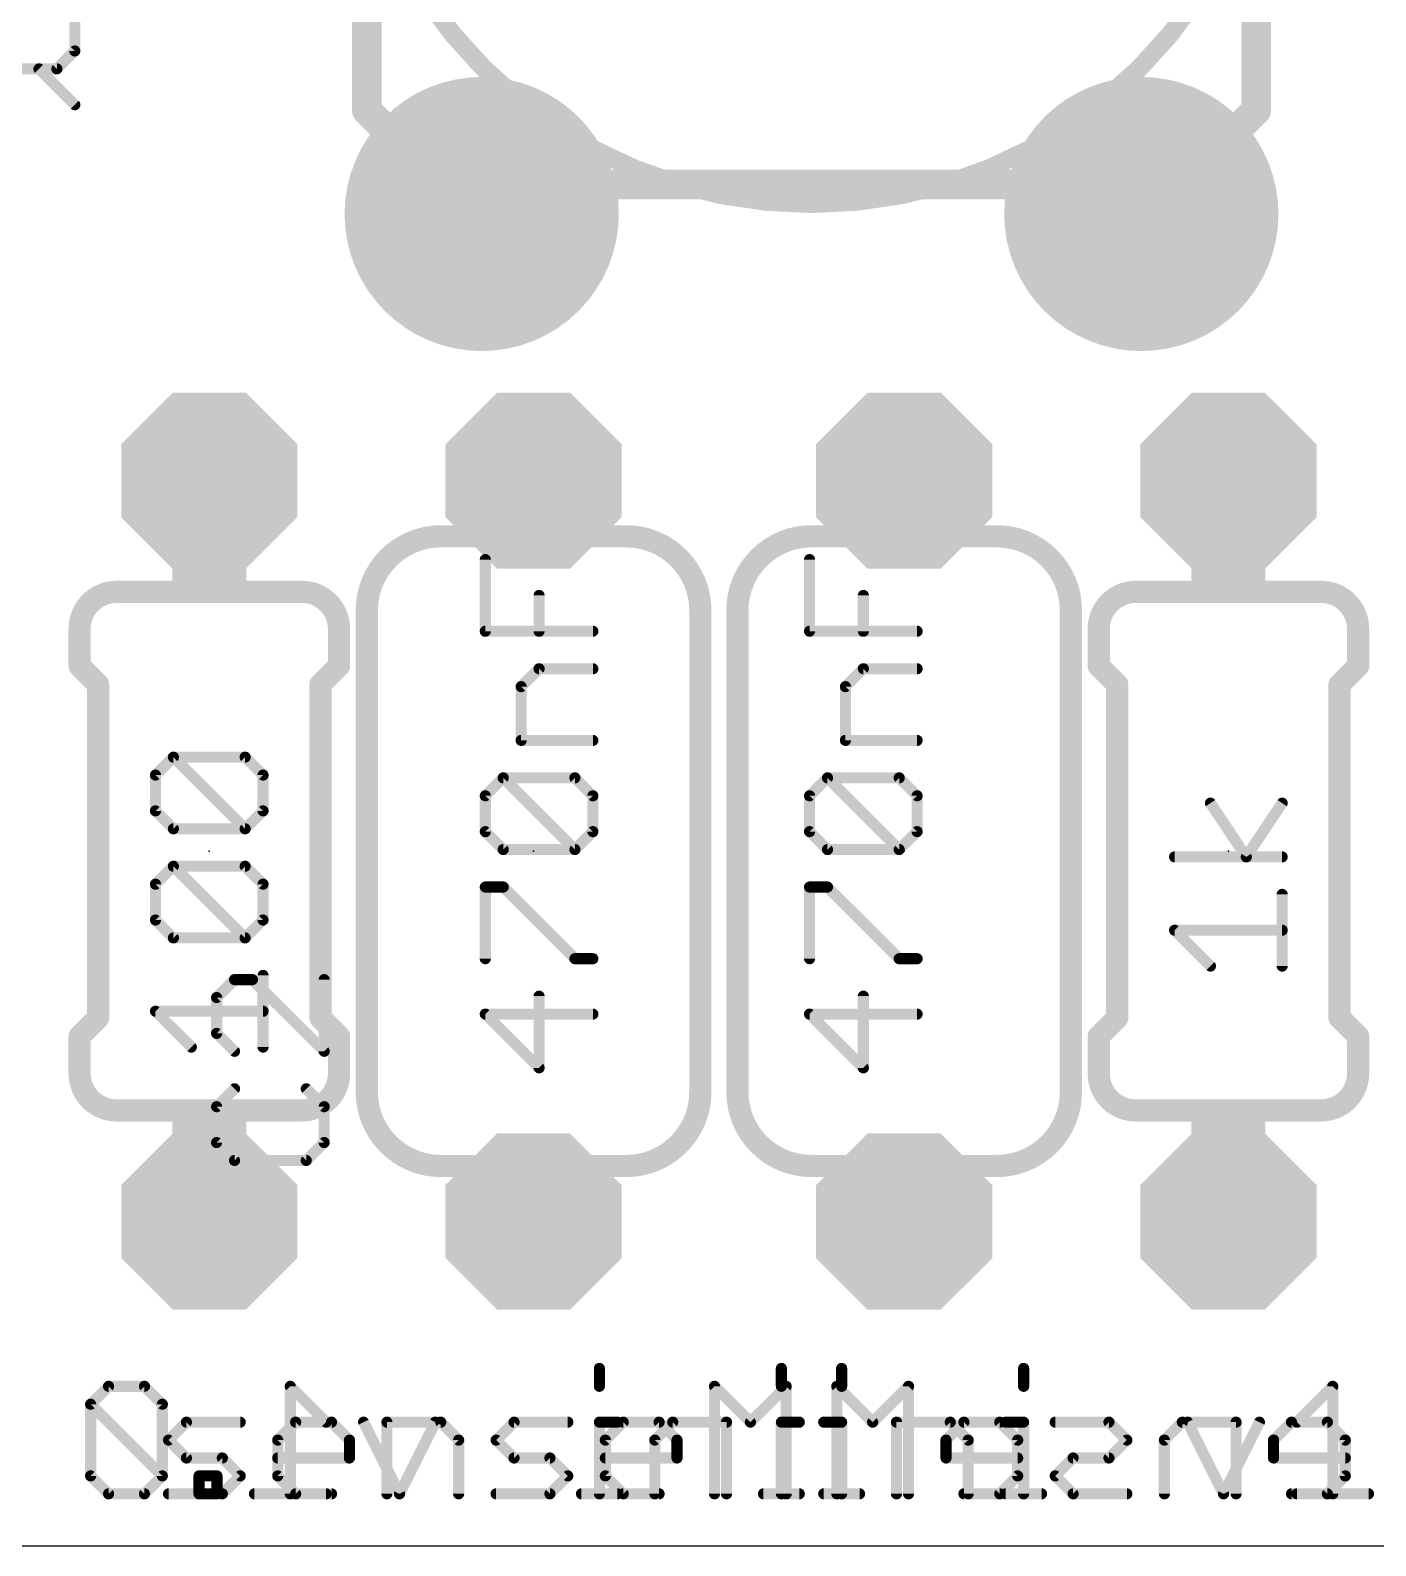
# Model space of a CAD drawing. Extents: x -2.2 to 51.7, y -0.4 to 51.
# Drawn here: x 10.84 to 20.06, y 0 to 10.39 of the extents above; entities that cross this region are included whole.
import ezdxf

# ---------------------------------------------------------------- set-up
doc = ezdxf.new("R2010")
doc.units = 0
for name, color, linetype in [('17', 94, 'CONTINUOUS'), ('20', 178, 'CONTINUOUS'), ('21', 250, 'CONTINUOUS'), ('22', 250, 'CONTINUOUS'), ('23', 178, 'CONTINUOUS'), ('25', 250, 'CONTINUOUS'), ('253', 6, 'CONTINUOUS'), ('27', 250, 'CONTINUOUS'), ('51', 250, 'CONTINUOUS')]:
    doc.layers.add(name, color=color, linetype=linetype)

# ---------------------------------------------------------------- blocks, each defined once
blk = doc.blocks.new('RECT')
blk.add_solid([(-0.5, -0.5), (0.5, -0.5), (-0.5, 0.5), (0.5, 0.5)])
blk = doc.blocks.new('OCTAGONP')
at = {"const_width": 0.5}
blk.add_lwpolyline([(-0.25, -0.1036), (-0.25, 0.1036), (-0.1036, 0.25), (0.1036, 0.25), (0.25, 0.1036), (0.25, -0.1036), (0.1036, -0.25), (-0.1036, -0.25), (-0.25, -0.1036), (-0.25, 0.1036)], dxfattribs=at)
blk = doc.blocks.new('ROUNDP')
at = {"const_width": 0.5}
blk.add_lwpolyline([(0, -0.25, 1), (0, 0.25, 1), (0, -0.25)], format="xyb", dxfattribs=at)

msp = doc.modelspace()

# ---------------------------------------------------------------- linework, layer by layer
at = {"layer": '20'}
msp.add_line((0, 0), (49.53, 0), dxfattribs=at)
at = {"layer": '21'}
for points, const_width in [([(13.1445, 14.5415), (13.1445, 10.2235)], 0.2032), ([(19.2405, 10.2235), (19.2405, 14.5415)], 0.2032), ([(11.1432, 10.495), (11.1432, 10.2492)], 0.0762), ([(11.1432, 10.2492), (11.0204, 10.1263)], 0.0762), ([(11.0204, 10.1263), (10.6518, 10.1263)], 0.0762), ([(10.8975, 10.1263), (11.1432, 9.8806)], 0.0762), ([(17.1905, 9.3345), (15.1765, 9.3345)], 0.2032), ([(13.1445, 6.4135), (13.1445, 3.1115)], 0.1524), ([(15.4305, 6.4135), (15.4305, 3.1115)], 0.1524), ([(15.6845, 6.4135), (15.6845, 3.1115)], 0.1524), ([(17.9705, 6.4135), (17.9705, 3.1115)], 0.1524), ([(11.176, 6.2865), (11.176, 6.0325)], 0.1524), ([(12.954, 6.2865), (12.954, 6.0325)], 0.1524), ([(18.161, 6.2865), (18.161, 6.0325)], 0.1524), ([(19.939, 6.2865), (19.939, 6.0325)], 0.1524), ([(11.303, 5.9055), (11.176, 6.0325)], 0.1524), ([(12.827, 5.9055), (12.954, 6.0325)], 0.1524), ([(18.288, 5.9055), (18.161, 6.0325)], 0.1524), ([(19.812, 5.9055), (19.939, 6.0325)], 0.1524), ([(11.303, 3.6195), (11.303, 5.9055)], 0.1524), ([(12.827, 3.6195), (12.827, 5.9055)], 0.1524), ([(18.288, 3.6195), (18.288, 5.9055)], 0.1524), ([(19.812, 3.6195), (19.812, 5.9055)], 0.1524), ([(11.303, 3.6195), (11.176, 3.4925)], 0.1524), ([(12.827, 3.6195), (12.954, 3.4925)], 0.1524), ([(18.288, 3.6195), (18.161, 3.4925)], 0.1524), ([(19.812, 3.6195), (19.939, 3.4925)], 0.1524), ([(11.176, 3.2385), (11.176, 3.4925)], 0.1524), ([(12.954, 3.2385), (12.954, 3.4925)], 0.1524), ([(18.161, 3.2385), (18.161, 3.4925)], 0.1524), ([(19.939, 3.2385), (19.939, 3.4925)], 0.1524), ([(16.399, 1.2157), (16.399, 1.0928)], 0.0762), ([(17.6463, 1.2157), (17.6463, 1.0928)], 0.0762), ([(15.5277, 0.3556), (15.5277, 1.0928)], 0.0762), ([(15.5277, 1.0928), (15.7734, 0.8471)], 0.0762), ([(15.7734, 0.8471), (16.0192, 1.0928)], 0.0762), ([(16.0192, 1.0928), (16.0192, 0.3556)], 0.0762), ([(19.5192, 0.8471), (19.765, 1.0928)], 0.0762), ([(19.765, 1.0928), (19.765, 0.3556)], 0.0762), ([(11.7856, 0.7242), (11.9085, 0.8471)], 0.0762), ([(11.9085, 0.8471), (12.2771, 0.8471)], 0.0762), ([(12.534, 0.7242), (12.6569, 0.8471)], 0.0762), ([(12.6569, 0.8471), (12.9026, 0.8471)], 0.0762), ([(12.9026, 0.8471), (13.0255, 0.7242)], 0.0762), ([(13.2824, 0.3556), (13.2824, 0.8471)], 0.0762), ([(13.2824, 0.8471), (13.651, 0.8471)], 0.0762), ([(13.651, 0.8471), (13.7739, 0.7242)], 0.0762), ([(14.0308, 0.7242), (14.1537, 0.8471)], 0.0762), ([(14.1537, 0.8471), (14.5223, 0.8471)], 0.0762), ([(14.7793, 0.7242), (14.9021, 0.8471)], 0.0762), ([(14.9021, 0.8471), (15.1479, 0.8471)], 0.0762), ([(15.1479, 0.8471), (15.2707, 0.7242)], 0.0762), ([(16.2761, 0.8471), (16.399, 0.8471)], 0.0762), ([(16.399, 0.8471), (16.399, 0.3556)], 0.0762), ([(16.775, 0.3556), (16.775, 0.8471)], 0.0762), ([(16.775, 0.8471), (17.1437, 0.8471)], 0.0762), ([(17.1437, 0.8471), (17.2665, 0.7242)], 0.0762), ([(17.5235, 0.8471), (17.6463, 0.8471)], 0.0762), ([(17.6463, 0.8471), (17.6463, 0.3556)], 0.0762), ([(18.7708, 0.8471), (19.0166, 0.3556)], 0.0762), ([(19.0166, 0.3556), (19.2623, 0.8471)], 0.0762), ([(11.9085, 0.6013), (11.7856, 0.7242)], 0.0762), ([(12.534, 0.4785), (12.534, 0.7242)], 0.0762), ([(13.0255, 0.7242), (13.0255, 0.6013)], 0.0762), ([(13.7739, 0.7242), (13.7739, 0.3556)], 0.0762), ([(14.1537, 0.6013), (14.0308, 0.7242)], 0.0762), ([(14.7793, 0.4785), (14.7793, 0.7242)], 0.0762), ([(15.2707, 0.7242), (15.2707, 0.6013)], 0.0762), ([(17.2665, 0.7242), (17.2665, 0.3556)], 0.0762), ([(12.1542, 0.6013), (11.9085, 0.6013)], 0.0762), ([(12.2771, 0.4785), (12.1542, 0.6013)], 0.0762), ([(13.0255, 0.6013), (12.534, 0.6013)], 0.0762), ([(14.3995, 0.6013), (14.1537, 0.6013)], 0.0762), ([(14.5223, 0.4785), (14.3995, 0.6013)], 0.0762), ([(15.2707, 0.6013), (14.7793, 0.6013)], 0.0762), ([(12.1542, 0.3556), (12.2771, 0.4785)], 0.0762), ([(12.6569, 0.3556), (12.534, 0.4785)], 0.0762), ([(14.3995, 0.3556), (14.5223, 0.4785)], 0.0762), ([(14.9021, 0.3556), (14.7793, 0.4785)], 0.0762), ([(11.7856, 0.3556), (12.1542, 0.3556)], 0.0762), ([(12.9026, 0.3556), (12.6569, 0.3556)], 0.0762), ([(14.0308, 0.3556), (14.3995, 0.3556)], 0.0762), ([(15.1479, 0.3556), (14.9021, 0.3556)], 0.0762), ([(16.2761, 0.3556), (16.5218, 0.3556)], 0.0762), ([(17.5235, 0.3556), (17.7692, 0.3556)], 0.0762), ([(19.5192, 0.3556), (20.0107, 0.3556)], 0.0762)]:
    msp.add_lwpolyline(points, dxfattribs=dict(at, const_width=const_width))
for points, const_width in [([(11.1567, 10.2357, 1), (11.1298, 10.2627)], 0.0381), ([(11.1242, 10.2492, 1), (11.1623, 10.2492)], 0.0381), ([(13.0937, 10.2235, 1), (13.1953, 10.2235)], 0.1016), ([(19.1897, 10.2235, 1), (19.2913, 10.2235)], 0.1016), ([(10.911, 10.1398, 1), (10.884, 10.1129)], 0.0381), ([(11.0069, 10.1398, 1), (11.0338, 10.1129)], 0.0381), ([(11.0204, 10.1073, 1), (11.0204, 10.1454)], 0.0381), ([(11.1298, 9.8671, 1), (11.1567, 9.8941)], 0.0381), ([(15.1765, 9.3853, 1), (15.1765, 9.2837)], 0.1016), ([(17.1905, 9.2837, 1), (17.1905, 9.3853)], 0.1016), ([(13.6525, 6.9215, 0.4142), (13.1445, 6.4135)], 0.1524), ([(13.6525, 6.8834, 1), (13.6525, 6.9596)], 0.0762), ([(15.4305, 6.4135, 0.4142), (14.9225, 6.9215)], 0.1524), ([(14.9225, 6.9596, 1), (14.9225, 6.8834)], 0.0762), ([(16.1925, 6.9215, 0.4142), (15.6845, 6.4135)], 0.1524), ([(16.1925, 6.8834, 1), (16.1925, 6.9596)], 0.0762), ([(17.9705, 6.4135, 0.4142), (17.4625, 6.9215)], 0.1524), ([(17.4625, 6.9596, 1), (17.4625, 6.8834)], 0.0762), ([(11.43, 6.5405, 0.4142), (11.176, 6.2865)], 0.1524), ([(11.43, 6.5024, 1), (11.43, 6.5786)], 0.0762), ([(12.954, 6.2865, 0.4142), (12.7, 6.5405)], 0.1524), ([(12.7, 6.5786, 1), (12.7, 6.5024)], 0.0762), ([(18.415, 6.5405, 0.4142), (18.161, 6.2865)], 0.1524), ([(18.415, 6.5024, 1), (18.415, 6.5786)], 0.0762), ([(19.939, 6.2865, 0.4142), (19.685, 6.5405)], 0.1524), ([(19.685, 6.5786, 1), (19.685, 6.5024)], 0.0762), ([(13.1826, 6.4135, 1), (13.1064, 6.4135)], 0.0762), ([(13.1064, 6.4135, 1), (13.1826, 6.4135)], 0.0762), ([(15.4686, 6.4135, 1), (15.3924, 6.4135)], 0.0762), ([(15.3924, 6.4135, 1), (15.4686, 6.4135)], 0.0762), ([(15.7226, 6.4135, 1), (15.6464, 6.4135)], 0.0762), ([(15.6464, 6.4135, 1), (15.7226, 6.4135)], 0.0762), ([(18.0086, 6.4135, 1), (17.9324, 6.4135)], 0.0762), ([(17.9324, 6.4135, 1), (18.0086, 6.4135)], 0.0762), ([(11.2141, 6.2865, 1), (11.1379, 6.2865)], 0.0762), ([(12.9921, 6.2865, 1), (12.9159, 6.2865)], 0.0762), ([(18.1991, 6.2865, 1), (18.1229, 6.2865)], 0.0762), ([(19.9771, 6.2865, 1), (19.9009, 6.2865)], 0.0762), ([(11.1379, 6.2865, 1), (11.2141, 6.2865)], 0.0762), ([(12.9159, 6.2865, 1), (12.9921, 6.2865)], 0.0762), ([(18.1229, 6.2865, 1), (18.1991, 6.2865)], 0.0762), ([(19.9009, 6.2865, 1), (19.9771, 6.2865)], 0.0762), ([(11.1379, 6.0325, 1), (11.2141, 6.0325)], 0.0762), ([(11.2029, 6.0594, 1), (11.1491, 6.0056)], 0.0762), ([(12.9159, 6.0325, 1), (12.9921, 6.0325)], 0.0762), ([(12.9809, 6.0056, 1), (12.9271, 6.0594)], 0.0762), ([(18.1229, 6.0325, 1), (18.1991, 6.0325)], 0.0762), ([(18.1879, 6.0594, 1), (18.1341, 6.0056)], 0.0762), ([(19.9009, 6.0325, 1), (19.9771, 6.0325)], 0.0762), ([(19.9659, 6.0056, 1), (19.9121, 6.0594)], 0.0762), ([(11.3411, 5.9055, 1), (11.2649, 5.9055)], 0.0762), ([(11.2761, 5.8786, 1), (11.3299, 5.9324)], 0.0762), ([(12.8651, 5.9055, 1), (12.7889, 5.9055)], 0.0762), ([(12.8001, 5.9324, 1), (12.8539, 5.8786)], 0.0762), ([(18.3261, 5.9055, 1), (18.2499, 5.9055)], 0.0762), ([(18.2611, 5.8786, 1), (18.3149, 5.9324)], 0.0762), ([(19.8501, 5.9055, 1), (19.7739, 5.9055)], 0.0762), ([(19.7851, 5.9324, 1), (19.8389, 5.8786)], 0.0762), ([(11.2649, 3.6195, 1), (11.3411, 3.6195)], 0.0762), ([(11.3299, 3.5926, 1), (11.2761, 3.6464)], 0.0762), ([(12.7889, 3.6195, 1), (12.8651, 3.6195)], 0.0762), ([(12.8539, 3.6464, 1), (12.8001, 3.5926)], 0.0762), ([(18.2499, 3.6195, 1), (18.3261, 3.6195)], 0.0762), ([(18.3149, 3.5926, 1), (18.2611, 3.6464)], 0.0762), ([(19.7739, 3.6195, 1), (19.8501, 3.6195)], 0.0762), ([(19.8389, 3.6464, 1), (19.7851, 3.5926)], 0.0762), ([(11.2141, 3.4925, 1), (11.1379, 3.4925)], 0.0762), ([(11.1491, 3.5194, 1), (11.2029, 3.4656)], 0.0762), ([(12.9921, 3.4925, 1), (12.9159, 3.4925)], 0.0762), ([(12.9271, 3.4656, 1), (12.9809, 3.5194)], 0.0762), ([(18.1991, 3.4925, 1), (18.1229, 3.4925)], 0.0762), ([(18.1341, 3.5194, 1), (18.1879, 3.4656)], 0.0762), ([(19.9771, 3.4925, 1), (19.9009, 3.4925)], 0.0762), ([(19.9121, 3.4656, 1), (19.9659, 3.5194)], 0.0762), ([(11.176, 3.2385, 0.4142), (11.43, 2.9845)], 0.1524), ([(11.2141, 3.2385, 1), (11.1379, 3.2385)], 0.0762), ([(11.1379, 3.2385, 1), (11.2141, 3.2385)], 0.0762), ([(12.7, 2.9845, 0.4142), (12.954, 3.2385)], 0.1524), ([(12.9921, 3.2385, 1), (12.9159, 3.2385)], 0.0762), ([(12.9159, 3.2385, 1), (12.9921, 3.2385)], 0.0762), ([(18.161, 3.2385, 0.4142), (18.415, 2.9845)], 0.1524), ([(18.1991, 3.2385, 1), (18.1229, 3.2385)], 0.0762), ([(18.1229, 3.2385, 1), (18.1991, 3.2385)], 0.0762), ([(19.685, 2.9845, 0.4142), (19.939, 3.2385)], 0.1524), ([(19.9771, 3.2385, 1), (19.9009, 3.2385)], 0.0762), ([(19.9009, 3.2385, 1), (19.9771, 3.2385)], 0.0762), ([(13.1445, 3.1115, 0.4142), (13.6525, 2.6035)], 0.1524), ([(13.1826, 3.1115, 1), (13.1064, 3.1115)], 0.0762), ([(13.1064, 3.1115, 1), (13.1826, 3.1115)], 0.0762), ([(14.9225, 2.6035, 0.4142), (15.4305, 3.1115)], 0.1524), ([(15.4686, 3.1115, 1), (15.3924, 3.1115)], 0.0762), ([(15.3924, 3.1115, 1), (15.4686, 3.1115)], 0.0762), ([(15.6845, 3.1115, 0.4142), (16.1925, 2.6035)], 0.1524), ([(15.7226, 3.1115, 1), (15.6464, 3.1115)], 0.0762), ([(15.6464, 3.1115, 1), (15.7226, 3.1115)], 0.0762), ([(17.4625, 2.6035, 0.4142), (17.9705, 3.1115)], 0.1524), ([(18.0086, 3.1115, 1), (17.9324, 3.1115)], 0.0762), ([(17.9324, 3.1115, 1), (18.0086, 3.1115)], 0.0762), ([(11.43, 2.9464, 1), (11.43, 3.0226)], 0.0762), ([(12.7, 3.0226, 1), (12.7, 2.9464)], 0.0762), ([(18.415, 2.9464, 1), (18.415, 3.0226)], 0.0762), ([(19.685, 3.0226, 1), (19.685, 2.9464)], 0.0762), ([(13.6525, 2.5654, 1), (13.6525, 2.6416)], 0.0762), ([(14.9225, 2.6416, 1), (14.9225, 2.5654)], 0.0762), ([(16.1925, 2.5654, 1), (16.1925, 2.6416)], 0.0762), ([(17.4625, 2.6416, 1), (17.4625, 2.5654)], 0.0762), ([(16.418, 1.2157, 1), (16.3799, 1.2157)], 0.0381), ([(17.6654, 1.2157, 1), (17.6273, 1.2157)], 0.0381), ([(15.5467, 1.0928, 1), (15.5086, 1.0928)], 0.0381), ([(15.5411, 1.1063, 1), (15.5142, 1.0794)], 0.0381), ([(16.0382, 1.0928, 1), (16.0001, 1.0928)], 0.0381), ([(16.0326, 1.0794, 1), (16.0057, 1.1063)], 0.0381), ([(16.3799, 1.0928, 1), (16.418, 1.0928)], 0.0381), ([(17.6273, 1.0928, 1), (17.6654, 1.0928)], 0.0381), ([(19.784, 1.0928, 1), (19.7459, 1.0928)], 0.0381), ([(19.7784, 1.0794, 1), (19.7515, 1.1063)], 0.0381), ([(11.9085, 0.8661, 1), (11.9085, 0.828)], 0.0381), ([(11.9219, 0.8336, 1), (11.895, 0.8606)], 0.0381), ([(12.2771, 0.828, 1), (12.2771, 0.8661)], 0.0381), ([(12.6569, 0.8661, 1), (12.6569, 0.828)], 0.0381), ([(12.6704, 0.8336, 1), (12.6434, 0.8606)], 0.0381), ([(12.9161, 0.8606, 1), (12.8892, 0.8336)], 0.0381), ([(12.9026, 0.828, 1), (12.9026, 0.8661)], 0.0381), ([(13.2824, 0.8661, 1), (13.2824, 0.828)], 0.0381), ([(13.3015, 0.8471, 1), (13.2634, 0.8471)], 0.0381), ([(13.6645, 0.8606, 1), (13.6376, 0.8336)], 0.0381), ([(13.651, 0.828, 1), (13.651, 0.8661)], 0.0381), ([(14.1537, 0.8661, 1), (14.1537, 0.828)], 0.0381), ([(14.1672, 0.8336, 1), (14.1402, 0.8606)], 0.0381), ([(14.5223, 0.828, 1), (14.5223, 0.8661)], 0.0381), ([(14.9021, 0.8661, 1), (14.9021, 0.828)], 0.0381), ([(14.9156, 0.8336, 1), (14.8887, 0.8606)], 0.0381), ([(15.1613, 0.8606, 1), (15.1344, 0.8336)], 0.0381), ([(15.1479, 0.828, 1), (15.1479, 0.8661)], 0.0381), ([(15.7599, 0.8606, 1), (15.7869, 0.8336)], 0.0381), ([(15.7599, 0.8336, 1), (15.7869, 0.8606)], 0.0381), ([(16.2761, 0.8661, 1), (16.2761, 0.828)], 0.0381), ([(16.418, 0.8471, 1), (16.3799, 0.8471)], 0.0381), ([(16.399, 0.828, 1), (16.399, 0.8661)], 0.0381), ([(16.775, 0.8661, 1), (16.775, 0.828)], 0.0381), ([(16.7941, 0.8471, 1), (16.756, 0.8471)], 0.0381), ([(17.1571, 0.8606, 1), (17.1302, 0.8336)], 0.0381), ([(17.1437, 0.828, 1), (17.1437, 0.8661)], 0.0381), ([(17.5235, 0.8661, 1), (17.5235, 0.828)], 0.0381), ([(17.6654, 0.8471, 1), (17.6273, 0.8471)], 0.0381), ([(17.6463, 0.828, 1), (17.6463, 0.8661)], 0.0381), ([(18.7879, 0.8556, 1), (18.7538, 0.8386)], 0.0381), ([(19.2793, 0.8386, 1), (19.2453, 0.8556)], 0.0381), ([(19.5058, 0.8606, 1), (19.5327, 0.8336)], 0.0381), ([(11.7991, 0.7377, 1), (11.7721, 0.7107)], 0.0381), ([(11.7721, 0.7377, 1), (11.7991, 0.7107)], 0.0381), ([(12.5205, 0.7377, 1), (12.5475, 0.7107)], 0.0381), ([(12.5531, 0.7242, 1), (12.515, 0.7242)], 0.0381), ([(13.0446, 0.7242, 1), (13.0065, 0.7242)], 0.0381), ([(13.012, 0.7107, 1), (13.039, 0.7377)], 0.0381), ([(13.793, 0.7242, 1), (13.7549, 0.7242)], 0.0381), ([(13.7604, 0.7107, 1), (13.7874, 0.7377)], 0.0381), ([(14.0443, 0.7377, 1), (14.0174, 0.7107)], 0.0381), ([(14.0174, 0.7377, 1), (14.0443, 0.7107)], 0.0381), ([(14.7983, 0.7242, 1), (14.7602, 0.7242)], 0.0381), ([(14.7658, 0.7377, 1), (14.7927, 0.7107)], 0.0381), ([(15.2898, 0.7242, 1), (15.2517, 0.7242)], 0.0381), ([(15.2573, 0.7107, 1), (15.2842, 0.7377)], 0.0381), ([(17.2856, 0.7242, 1), (17.2475, 0.7242)], 0.0381), ([(17.2531, 0.7107, 1), (17.28, 0.7377)], 0.0381), ([(11.9085, 0.6204, 1), (11.9085, 0.5823)], 0.0381), ([(11.895, 0.5879, 1), (11.9219, 0.6148)], 0.0381), ([(12.1677, 0.6148, 1), (12.1407, 0.5879)], 0.0381), ([(12.1542, 0.5823, 1), (12.1542, 0.6204)], 0.0381), ([(12.534, 0.6204, 1), (12.534, 0.5823)], 0.0381), ([(13.0255, 0.5823, 1), (13.0255, 0.6204)], 0.0381), ([(14.1537, 0.6204, 1), (14.1537, 0.5823)], 0.0381), ([(14.1402, 0.5879, 1), (14.1672, 0.6148)], 0.0381), ([(14.4129, 0.6148, 1), (14.386, 0.5879)], 0.0381), ([(14.3995, 0.5823, 1), (14.3995, 0.6204)], 0.0381), ([(14.7793, 0.6204, 1), (14.7793, 0.5823)], 0.0381), ([(15.2707, 0.5823, 1), (15.2707, 0.6204)], 0.0381), ([(13.0065, 0.6013, 1), (13.0446, 0.6013)], 0.0381), ([(15.2517, 0.6013, 1), (15.2898, 0.6013)], 0.0381), ([(12.2906, 0.465, 1), (12.2636, 0.4919)], 0.0381), ([(12.2636, 0.465, 1), (12.2906, 0.4919)], 0.0381), ([(12.5475, 0.4919, 1), (12.5205, 0.465)], 0.0381), ([(12.515, 0.4785, 1), (12.5531, 0.4785)], 0.0381), ([(14.5358, 0.465, 1), (14.5089, 0.4919)], 0.0381), ([(14.5089, 0.465, 1), (14.5358, 0.4919)], 0.0381), ([(14.7602, 0.4785, 1), (14.7983, 0.4785)], 0.0381), ([(14.7927, 0.4919, 1), (14.7658, 0.465)], 0.0381), ([(11.7856, 0.3747, 1), (11.7856, 0.3366)], 0.0381), ([(12.1407, 0.3691, 1), (12.1677, 0.3421)], 0.0381), ([(12.1542, 0.3366, 1), (12.1542, 0.3747)], 0.0381), ([(12.6569, 0.3747, 1), (12.6569, 0.3366)], 0.0381), ([(12.6434, 0.3421, 1), (12.6704, 0.3691)], 0.0381), ([(12.9026, 0.3366, 1), (12.9026, 0.3747)], 0.0381), ([(13.2634, 0.3556, 1), (13.3015, 0.3556)], 0.0381), ([(13.7549, 0.3556, 1), (13.793, 0.3556)], 0.0381), ([(14.0308, 0.3747, 1), (14.0308, 0.3366)], 0.0381), ([(14.386, 0.3691, 1), (14.4129, 0.3421)], 0.0381), ([(14.3995, 0.3366, 1), (14.3995, 0.3747)], 0.0381), ([(14.9021, 0.3747, 1), (14.9021, 0.3366)], 0.0381), ([(14.8887, 0.3421, 1), (14.9156, 0.3691)], 0.0381), ([(15.1479, 0.3366, 1), (15.1479, 0.3747)], 0.0381), ([(15.5086, 0.3556, 1), (15.5467, 0.3556)], 0.0381), ([(16.0001, 0.3556, 1), (16.0382, 0.3556)], 0.0381), ([(16.2761, 0.3747, 1), (16.2761, 0.3366)], 0.0381), ([(16.3799, 0.3556, 1), (16.418, 0.3556)], 0.0381), ([(16.5218, 0.3366, 1), (16.5218, 0.3747)], 0.0381), ([(16.756, 0.3556, 1), (16.7941, 0.3556)], 0.0381), ([(17.2475, 0.3556, 1), (17.2856, 0.3556)], 0.0381), ([(17.5235, 0.3747, 1), (17.5235, 0.3366)], 0.0381), ([(17.6273, 0.3556, 1), (17.6654, 0.3556)], 0.0381), ([(17.7692, 0.3366, 1), (17.7692, 0.3747)], 0.0381), ([(18.9995, 0.3641, 1), (19.0336, 0.3471)], 0.0381), ([(18.9995, 0.3471, 1), (19.0336, 0.3641)], 0.0381), ([(19.5192, 0.3747, 1), (19.5192, 0.3366)], 0.0381), ([(19.7459, 0.3556, 1), (19.784, 0.3556)], 0.0381), ([(20.0107, 0.3366, 1), (20.0107, 0.3747)], 0.0381)]:
    msp.add_lwpolyline(points, format="xyb", dxfattribs=dict(at, const_width=const_width))
at = {"layer": '22', "const_width": 0.0381}
for points in [[(14.7577, 1.2157, 1), (14.7196, 1.2157)], [(16.0051, 1.2157, 1), (15.967, 1.2157)], [(11.3745, 1.1119, 1), (11.3745, 1.0738)], [(11.388, 1.0794, 1), (11.3611, 1.1063)], [(11.6338, 1.1063, 1), (11.6068, 1.0794)], [(11.6203, 1.0738, 1), (11.6203, 1.1119)], [(12.6391, 1.0928, 1), (12.601, 1.0928)], [(12.6335, 1.1063, 1), (12.6066, 1.0794)], [(14.7196, 1.0928, 1), (14.7577, 1.0928)], [(15.967, 1.0928, 1), (16.0051, 1.0928)], [(16.3793, 1.1063, 1), (16.3524, 1.0794)], [(16.3849, 1.0928, 1), (16.3468, 1.0928)], [(16.8764, 1.0928, 1), (16.8383, 1.0928)], [(16.8708, 1.0794, 1), (16.8439, 1.1063)], [(11.2707, 0.97, 1), (11.2326, 0.97)], [(11.2651, 0.9834, 1), (11.2382, 0.9565)], [(11.2382, 0.9834, 1), (11.2651, 0.9565)], [(11.7622, 0.97, 1), (11.7241, 0.97)], [(11.7297, 0.9565, 1), (11.7566, 0.9834)], [(12.8523, 0.8336, 1), (12.8792, 0.8606)], [(13.1397, 0.8556, 1), (13.1057, 0.8386)], [(13.6312, 0.8386, 1), (13.5971, 0.8556)], [(14.7577, 0.8471, 1), (14.7196, 0.8471)], [(14.7387, 0.8661, 1), (14.7387, 0.828)], [(14.8615, 0.828, 1), (14.8615, 0.8661)], [(15.2414, 0.8661, 1), (15.2414, 0.828)], [(15.2548, 0.8336, 1), (15.2279, 0.8606)], [(15.629, 0.8471, 1), (15.5909, 0.8471)], [(15.61, 0.828, 1), (15.61, 0.8661)], [(16.0051, 0.8471, 1), (15.967, 0.8471)], [(15.986, 0.8661, 1), (15.986, 0.828)], [(16.1089, 0.828, 1), (16.1089, 0.8661)], [(16.5981, 0.8606, 1), (16.6251, 0.8336)], [(16.5981, 0.8336, 1), (16.6251, 0.8606)], [(17.2371, 0.8661, 1), (17.2371, 0.828)], [(17.2506, 0.8336, 1), (17.2237, 0.8606)], [(17.4963, 0.8606, 1), (17.4694, 0.8336)], [(17.4829, 0.828, 1), (17.4829, 0.8661)], [(17.8627, 0.8661, 1), (17.8627, 0.828)], [(18.2448, 0.8606, 1), (18.2178, 0.8336)], [(18.2313, 0.828, 1), (18.2313, 0.8661)], [(18.734, 0.8661, 1), (18.734, 0.828)], [(18.7474, 0.8336, 1), (18.7205, 0.8606)], [(19.1216, 0.8471, 1), (19.0835, 0.8471)], [(19.1026, 0.828, 1), (19.1026, 0.8661)], [(19.4824, 0.8661, 1), (19.4824, 0.828)], [(19.4958, 0.8336, 1), (19.4689, 0.8606)], [(19.7416, 0.8606, 1), (19.7146, 0.8336)], [(19.7281, 0.828, 1), (19.7281, 0.8661)], [(15.1375, 0.7242, 1), (15.0994, 0.7242)], [(15.105, 0.7377, 1), (15.1319, 0.7107)], [(17.1333, 0.7242, 1), (17.0952, 0.7242)], [(17.1008, 0.7377, 1), (17.1277, 0.7107)], [(17.6248, 0.7242, 1), (17.5867, 0.7242)], [(17.5923, 0.7107, 1), (17.6192, 0.7377)], [(18.3676, 0.7107, 1), (18.3407, 0.7377)], [(18.3407, 0.7107, 1), (18.3676, 0.7377)], [(18.6301, 0.7242, 1), (18.592, 0.7242)], [(18.5976, 0.7377, 1), (18.6246, 0.7107)], [(19.3786, 0.7242, 1), (19.3405, 0.7242)], [(19.346, 0.7377, 1), (19.373, 0.7107)], [(19.87, 0.7242, 1), (19.8319, 0.7242)], [(19.8375, 0.7107, 1), (19.8645, 0.7377)], [(17.1143, 0.6204, 1), (17.1143, 0.5823)], [(17.6057, 0.5823, 1), (17.6057, 0.6204)], [(17.9855, 0.6204, 1), (17.9855, 0.5823)], [(17.999, 0.5879, 1), (17.9721, 0.6148)], [(18.2178, 0.6148, 1), (18.2448, 0.5879)], [(18.2313, 0.5823, 1), (18.2313, 0.6204)], [(19.3595, 0.6204, 1), (19.3595, 0.5823)], [(19.851, 0.5823, 1), (19.851, 0.6204)], [(17.0952, 0.6013, 1), (17.1333, 0.6013)], [(19.3405, 0.6013, 1), (19.3786, 0.6013)], [(11.2326, 0.4785, 1), (11.2707, 0.4785)], [(11.2651, 0.4919, 1), (11.2382, 0.465)], [(11.7241, 0.4785, 1), (11.7622, 0.4785)], [(11.7566, 0.465, 1), (11.7297, 0.4919)], [(11.7297, 0.465, 1), (11.7566, 0.4919)], [(12.0135, 0.4785, 1), (11.9754, 0.4785)], [(11.9945, 0.4975, 1), (11.9945, 0.4594)], [(12.1364, 0.4785, 1), (12.0983, 0.4785)], [(12.1174, 0.4594, 1), (12.1174, 0.4975)], [(17.5867, 0.4785, 1), (17.6248, 0.4785)], [(17.6192, 0.465, 1), (17.5923, 0.4919)], [(17.8761, 0.4919, 1), (17.8492, 0.465)], [(17.8492, 0.4919, 1), (17.8761, 0.465)], [(19.8319, 0.4785, 1), (19.87, 0.4785)], [(19.8645, 0.465, 1), (19.8375, 0.4919)], [(11.3745, 0.3747, 1), (11.3745, 0.3366)], [(11.3611, 0.3421, 1), (11.388, 0.3691)], [(11.6068, 0.3691, 1), (11.6338, 0.3421)], [(11.6203, 0.3366, 1), (11.6203, 0.3747)], [(11.9945, 0.3747, 1), (11.9945, 0.3366)], [(11.9754, 0.3556, 1), (12.0135, 0.3556)], [(12.0983, 0.3556, 1), (12.1364, 0.3556)], [(12.1174, 0.3366, 1), (12.1174, 0.3747)], [(12.3743, 0.3747, 1), (12.3743, 0.3366)], [(12.601, 0.3556, 1), (12.6391, 0.3556)], [(12.8658, 0.3366, 1), (12.8658, 0.3747)], [(13.3514, 0.3641, 1), (13.3855, 0.3471)], [(13.3514, 0.3471, 1), (13.3855, 0.3641)], [(14.6158, 0.3747, 1), (14.6158, 0.3366)], [(14.7196, 0.3556, 1), (14.7577, 0.3556)], [(14.8615, 0.3366, 1), (14.8615, 0.3747)], [(15.0994, 0.3556, 1), (15.1375, 0.3556)], [(15.5909, 0.3556, 1), (15.629, 0.3556)], [(15.8632, 0.3747, 1), (15.8632, 0.3366)], [(15.967, 0.3556, 1), (16.0051, 0.3556)], [(16.1089, 0.3366, 1), (16.1089, 0.3747)], [(16.3468, 0.3556, 1), (16.3849, 0.3556)], [(16.8383, 0.3556, 1), (16.8764, 0.3556)], [(17.2371, 0.3747, 1), (17.2371, 0.3366)], [(17.4694, 0.3691, 1), (17.4963, 0.3421)], [(17.4829, 0.3366, 1), (17.4829, 0.3747)], [(17.9855, 0.3747, 1), (17.9855, 0.3366)], [(17.9721, 0.3421, 1), (17.999, 0.3691)], [(18.3542, 0.3366, 1), (18.3542, 0.3747)], [(18.592, 0.3556, 1), (18.6301, 0.3556)], [(19.0835, 0.3556, 1), (19.1216, 0.3556)], [(19.4824, 0.3747, 1), (19.4824, 0.3366)], [(19.7146, 0.3691, 1), (19.7416, 0.3421)], [(19.7281, 0.3366, 1), (19.7281, 0.3747)]]:
    msp.add_lwpolyline(points, format="xyb", dxfattribs=at)
at = {"layer": '22', "const_width": 0.0762}
for points in [[(14.7387, 1.2157), (14.7387, 1.0928)], [(15.986, 1.2157), (15.986, 1.0928)], [(11.3745, 1.0928), (11.2517, 0.97)], [(11.6203, 1.0928), (11.3745, 1.0928)], [(11.7431, 0.97), (11.6203, 1.0928)], [(12.8658, 0.8471), (12.62, 1.0928)], [(12.62, 1.0928), (12.62, 0.3556)], [(16.6116, 0.8471), (16.3658, 1.0928)], [(16.3658, 1.0928), (16.3658, 0.3556)], [(16.8573, 1.0928), (16.6116, 0.8471)], [(16.8573, 0.3556), (16.8573, 1.0928)], [(11.2517, 0.97), (11.2517, 0.4785)], [(11.7431, 0.4785), (11.2517, 0.97)], [(11.7431, 0.4785), (11.7431, 0.97)], [(13.3684, 0.3556), (13.1227, 0.8471)], [(13.6142, 0.8471), (13.3684, 0.3556)], [(14.8615, 0.8471), (14.7387, 0.8471)], [(14.7387, 0.8471), (14.7387, 0.3556)], [(15.2414, 0.8471), (15.1185, 0.7242)], [(15.61, 0.8471), (15.2414, 0.8471)], [(15.61, 0.3556), (15.61, 0.8471)], [(16.1089, 0.8471), (15.986, 0.8471)], [(15.986, 0.8471), (15.986, 0.3556)], [(17.2371, 0.8471), (17.1143, 0.7242)], [(17.4829, 0.8471), (17.2371, 0.8471)], [(17.6057, 0.7242), (17.4829, 0.8471)], [(18.2313, 0.8471), (17.8627, 0.8471)], [(18.3542, 0.7242), (18.2313, 0.8471)], [(18.734, 0.8471), (18.6111, 0.7242)], [(19.1026, 0.8471), (18.734, 0.8471)], [(19.1026, 0.3556), (19.1026, 0.8471)], [(19.4824, 0.8471), (19.3595, 0.7242)], [(19.7281, 0.8471), (19.4824, 0.8471)], [(19.851, 0.7242), (19.7281, 0.8471)], [(15.1185, 0.7242), (15.1185, 0.3556)], [(17.1143, 0.7242), (17.1143, 0.6013)], [(17.6057, 0.4785), (17.6057, 0.7242)], [(18.2313, 0.6013), (18.3542, 0.7242)], [(18.6111, 0.7242), (18.6111, 0.3556)], [(19.3595, 0.7242), (19.3595, 0.6013)], [(19.851, 0.4785), (19.851, 0.7242)], [(17.1143, 0.6013), (17.6057, 0.6013)], [(17.8627, 0.4785), (17.9855, 0.6013)], [(17.9855, 0.6013), (18.2313, 0.6013)], [(19.3595, 0.6013), (19.851, 0.6013)], [(11.2517, 0.4785), (11.3745, 0.3556)], [(11.6203, 0.3556), (11.7431, 0.4785)], [(12.1174, 0.4785), (11.9945, 0.4785)], [(11.9945, 0.4785), (11.9945, 0.3556)], [(12.1174, 0.3556), (12.1174, 0.4785)], [(17.4829, 0.3556), (17.6057, 0.4785)], [(17.9855, 0.3556), (17.8627, 0.4785)], [(19.7281, 0.3556), (19.851, 0.4785)], [(11.3745, 0.3556), (11.6203, 0.3556)], [(11.9945, 0.3556), (12.1174, 0.3556)], [(12.8658, 0.3556), (12.3743, 0.3556)], [(14.8615, 0.3556), (14.6158, 0.3556)], [(16.1089, 0.3556), (15.8632, 0.3556)], [(17.2371, 0.3556), (17.4829, 0.3556)], [(18.3542, 0.3556), (17.9855, 0.3556)], [(19.4824, 0.3556), (19.7281, 0.3556)]]:
    msp.add_lwpolyline(points, dxfattribs=at)
at = {"layer": '23'}
for p in [(12.065, 4.7625), (14.2875, 4.7625), (16.8275, 4.7625), (19.05, 4.7625)]:
    msp.add_point(p, dxfattribs=at)
at = {"layer": '25', "const_width": 0.0762}
for points in [[(12.238, 3.8815), (12.1152, 3.7586)], [(12.3609, 3.8815), (12.238, 3.8815)], [(12.8524, 3.39), (12.3609, 3.8815)], [(12.8524, 3.8815), (12.8524, 3.39)], [(12.1152, 3.7586), (12.1152, 3.5129)], [(12.1152, 3.5129), (12.238, 3.39)], [(12.238, 3.1331), (12.1152, 3.0102)], [(12.8524, 3.0102), (12.7295, 3.1331)], [(12.1152, 3.0102), (12.1152, 2.7645)], [(12.8524, 2.7645), (12.8524, 3.0102)], [(12.1152, 2.7645), (12.238, 2.6416)], [(12.7295, 2.6416), (12.8524, 2.7645)], [(12.238, 2.6416), (12.7295, 2.6416)]]:
    msp.add_lwpolyline(points, dxfattribs=at)
at = {"layer": '25', "const_width": 0.0381}
for points in [[(12.238, 3.9006, 1), (12.238, 3.8625)], [(12.2515, 3.868, 1), (12.2246, 3.895)], [(12.3744, 3.895, 1), (12.3474, 3.868)], [(12.3609, 3.8625, 1), (12.3609, 3.9006)], [(12.8715, 3.8815, 1), (12.8334, 3.8815)], [(12.1342, 3.7586, 1), (12.0961, 3.7586)], [(12.1017, 3.7721, 1), (12.1286, 3.7452)], [(12.1286, 3.5264, 1), (12.1017, 3.4994)], [(12.0961, 3.5129, 1), (12.1342, 3.5129)], [(12.2246, 3.3765, 1), (12.2515, 3.4035)], [(12.8334, 3.39, 1), (12.8715, 3.39)], [(12.8389, 3.3765, 1), (12.8659, 3.4035)], [(12.2515, 3.1196, 1), (12.2246, 3.1466)], [(12.743, 3.1466, 1), (12.7161, 3.1196)], [(12.1342, 3.0102, 1), (12.0961, 3.0102)], [(12.1017, 3.0237, 1), (12.1286, 2.9967)], [(12.8715, 3.0102, 1), (12.8334, 3.0102)], [(12.8389, 2.9967, 1), (12.8659, 3.0237)], [(12.0961, 2.7645, 1), (12.1342, 2.7645)], [(12.1286, 2.7779, 1), (12.1017, 2.751)], [(12.8334, 2.7645, 1), (12.8715, 2.7645)], [(12.8659, 2.751, 1), (12.8389, 2.7779)], [(12.238, 2.6606, 1), (12.238, 2.6225)], [(12.2246, 2.6281, 1), (12.2515, 2.6551)], [(12.7161, 2.6551, 1), (12.743, 2.6281)], [(12.7295, 2.6225, 1), (12.7295, 2.6606)]]:
    msp.add_lwpolyline(points, format="xyb", dxfattribs=at)
at = {"layer": '253', "const_width": 0.127}
msp.add_lwpolyline([(16.1925, 9.2015, 1), (16.1925, 15.5635, 1), (16.1925, 9.2015)], format="xyb", dxfattribs=at)
at = {"layer": '27', "const_width": 0.0381}
for points in [[(13.9757, 6.7617, 1), (13.9376, 6.7617)], [(16.1982, 6.7617, 1), (16.1601, 6.7617)], [(14.3443, 6.516, 1), (14.3062, 6.516)], [(16.5668, 6.516, 1), (16.5287, 6.516)], [(13.9376, 6.2703, 1), (13.9757, 6.2703)], [(13.9567, 6.2893, 1), (13.9567, 6.2512)], [(14.3062, 6.2703, 1), (14.3443, 6.2703)], [(14.6939, 6.2512, 1), (14.6939, 6.2893)], [(16.1601, 6.2703, 1), (16.1982, 6.2703)], [(16.1792, 6.2893, 1), (16.1792, 6.2512)], [(16.5287, 6.2703, 1), (16.5668, 6.2703)], [(16.9164, 6.2512, 1), (16.9164, 6.2893)], [(14.3253, 6.0324, 1), (14.3253, 5.9943)], [(14.3388, 5.9999, 1), (14.3118, 6.0268)], [(14.6939, 5.9943, 1), (14.6939, 6.0324)], [(16.5478, 6.0324, 1), (16.5478, 5.9943)], [(16.5613, 5.9999, 1), (16.5343, 6.0268)], [(16.9164, 5.9943, 1), (16.9164, 6.0324)], [(14.1889, 5.9039, 1), (14.2159, 5.877)], [(14.2215, 5.8905, 1), (14.1834, 5.8905)], [(16.444, 5.8905, 1), (16.4059, 5.8905)], [(16.4114, 5.9039, 1), (16.4384, 5.877)], [(14.2024, 5.5409, 1), (14.2024, 5.5028)], [(14.1834, 5.5218, 1), (14.2215, 5.5218)], [(14.6939, 5.5028, 1), (14.6939, 5.5409)], [(16.4249, 5.5409, 1), (16.4249, 5.5028)], [(16.4059, 5.5218, 1), (16.444, 5.5218)], [(16.9164, 5.5028, 1), (16.9164, 5.5409)], [(11.8189, 5.4263, 1), (11.8189, 5.3882)], [(11.8324, 5.4207, 1), (11.8055, 5.3938)], [(11.8324, 5.3938, 1), (11.8055, 5.4207)], [(12.3239, 5.4207, 1), (12.297, 5.3938)], [(12.3104, 5.3882, 1), (12.3104, 5.4263)], [(11.7151, 5.2844, 1), (11.677, 5.2844)], [(11.6826, 5.2979, 1), (11.7095, 5.2709)], [(12.4524, 5.2844, 1), (12.4143, 5.2844)], [(12.4198, 5.2709, 1), (12.4468, 5.2979)], [(14.0795, 5.284, 1), (14.0795, 5.2459)], [(14.093, 5.2784, 1), (14.0661, 5.2514)], [(14.093, 5.2514, 1), (14.0661, 5.2784)], [(14.5845, 5.2784, 1), (14.5576, 5.2514)], [(14.571, 5.2459, 1), (14.571, 5.284)], [(16.302, 5.284, 1), (16.302, 5.2459)], [(16.3155, 5.2784, 1), (16.2886, 5.2514)], [(16.3155, 5.2514, 1), (16.2886, 5.2784)], [(16.807, 5.2784, 1), (16.7801, 5.2514)], [(16.7935, 5.2459, 1), (16.7935, 5.284)], [(13.9757, 5.142, 1), (13.9376, 5.142)], [(13.9432, 5.1555, 1), (13.9701, 5.1286)], [(14.713, 5.142, 1), (14.6749, 5.142)], [(14.6804, 5.1286, 1), (14.7074, 5.1555)], [(16.1982, 5.142, 1), (16.1601, 5.142)], [(16.1657, 5.1555, 1), (16.1926, 5.1286)], [(16.9354, 5.142, 1), (16.8973, 5.142)], [(16.9029, 5.1286, 1), (16.9299, 5.1555)], [(18.9427, 5.1022, 1), (18.911, 5.0811)], [(19.4342, 5.0811, 1), (19.4024, 5.1022)], [(11.677, 5.0387, 1), (11.7151, 5.0387)], [(11.7095, 5.0521, 1), (11.6826, 5.0252)], [(12.4143, 5.0387, 1), (12.4524, 5.0387)], [(12.4468, 5.0252, 1), (12.4198, 5.0521)], [(11.8189, 4.9348, 1), (11.8189, 4.8967)], [(11.8055, 4.9023, 1), (11.8324, 4.9293)], [(12.297, 4.9293, 1), (12.3239, 4.9023)], [(12.297, 4.9023, 1), (12.3239, 4.9293)], [(12.3104, 4.8967, 1), (12.3104, 4.9348)], [(13.9701, 4.9098, 1), (13.9432, 4.8828)], [(13.9376, 4.8963, 1), (13.9757, 4.8963)], [(14.6749, 4.8963, 1), (14.713, 4.8963)], [(14.7074, 4.8828, 1), (14.6804, 4.9098)], [(16.1926, 4.9098, 1), (16.1657, 4.8828)], [(16.1601, 4.8963, 1), (16.1982, 4.8963)], [(16.8973, 4.8963, 1), (16.9354, 4.8963)], [(16.9299, 4.8828, 1), (16.9029, 4.9098)], [(14.0795, 4.7925, 1), (14.0795, 4.7544)], [(14.0661, 4.76, 1), (14.093, 4.7869)], [(14.5576, 4.7869, 1), (14.5845, 4.76)], [(14.5576, 4.76, 1), (14.5845, 4.7869)], [(14.571, 4.7544, 1), (14.571, 4.7925)], [(16.302, 4.7925, 1), (16.302, 4.7544)], [(16.2886, 4.76, 1), (16.3155, 4.7869)], [(16.7801, 4.7869, 1), (16.807, 4.76)], [(16.7801, 4.76, 1), (16.807, 4.7869)], [(16.7935, 4.7544, 1), (16.7935, 4.7925)], [(11.8189, 4.6779, 1), (11.8189, 4.6398)], [(11.8324, 4.6723, 1), (11.8055, 4.6454)], [(11.8324, 4.6454, 1), (11.8055, 4.6723)], [(12.3239, 4.6723, 1), (12.297, 4.6454)], [(12.3104, 4.6398, 1), (12.3104, 4.6779)], [(18.6811, 4.7421, 1), (18.6811, 4.704)], [(19.1567, 4.7336, 1), (19.1884, 4.7125)], [(19.1567, 4.7125, 1), (19.1884, 4.7336)], [(19.4183, 4.704, 1), (19.4183, 4.7421)], [(11.7151, 4.536, 1), (11.677, 4.536)], [(12.4524, 4.536, 1), (12.4143, 4.536)], [(11.6826, 4.5495, 1), (11.7095, 4.5225)], [(12.4198, 4.5225, 1), (12.4468, 4.5495)], [(13.9757, 4.5165, 1), (13.9376, 4.5165)], [(13.9567, 4.5356, 1), (13.9567, 4.4975)], [(14.093, 4.53, 1), (14.0661, 4.503)], [(14.0795, 4.4975, 1), (14.0795, 4.5356)], [(16.1982, 4.5165, 1), (16.1601, 4.5165)], [(16.1792, 4.5356, 1), (16.1792, 4.4975)], [(16.3155, 4.53, 1), (16.2886, 4.503)], [(16.302, 4.4975, 1), (16.302, 4.5356)], [(19.4374, 4.4661, 1), (19.3993, 4.4661)], [(11.677, 4.2902, 1), (11.7151, 4.2902)], [(11.7095, 4.3037, 1), (11.6826, 4.2768)], [(12.4143, 4.2902, 1), (12.4524, 4.2902)], [(12.4468, 4.2768, 1), (12.4198, 4.3037)], [(11.8189, 4.1864, 1), (11.8189, 4.1483)], [(11.8055, 4.1539, 1), (11.8324, 4.1808)], [(12.297, 4.1808, 1), (12.3239, 4.1539)], [(12.297, 4.1539, 1), (12.3239, 4.1808)], [(12.3104, 4.1483, 1), (12.3104, 4.1864)], [(18.6945, 4.2338, 1), (18.6676, 4.2069)], [(18.6811, 4.2394, 1), (18.6811, 4.2013)], [(19.4183, 4.2013, 1), (19.4183, 4.2394)], [(14.571, 4.0441, 1), (14.571, 4.006)], [(14.5576, 4.0115, 1), (14.5845, 4.0385)], [(14.6939, 4.006, 1), (14.6939, 4.0441)], [(16.7935, 4.0441, 1), (16.7935, 4.006)], [(16.7801, 4.0115, 1), (16.807, 4.0385)], [(16.9164, 4.006, 1), (16.9164, 4.0441)], [(13.9376, 4.025, 1), (13.9757, 4.025)], [(16.1601, 4.025, 1), (16.1982, 4.025)], [(18.9133, 3.9611, 1), (18.9403, 3.9881)], [(19.3993, 3.9746, 1), (19.4374, 3.9746)], [(12.4524, 3.9104, 1), (12.4143, 3.9104)], [(14.3443, 3.7681, 1), (14.3062, 3.7681)], [(16.5668, 3.7681, 1), (16.5287, 3.7681)], [(11.7095, 3.6782, 1), (11.6826, 3.6512)], [(11.6961, 3.6837, 1), (11.6961, 3.6456)], [(12.4333, 3.6456, 1), (12.4333, 3.6837)], [(13.9701, 3.6587, 1), (13.9432, 3.6317)], [(13.9567, 3.6643, 1), (13.9567, 3.6262)], [(14.6939, 3.6262, 1), (14.6939, 3.6643)], [(16.1926, 3.6587, 1), (16.1657, 3.6317)], [(16.1792, 3.6643, 1), (16.1792, 3.6262)], [(16.9164, 3.6262, 1), (16.9164, 3.6643)], [(11.9283, 3.4055, 1), (11.9553, 3.4324)], [(12.4143, 3.419, 1), (12.4524, 3.419)], [(14.3062, 3.2766, 1), (14.3443, 3.2766)], [(14.3118, 3.2631, 1), (14.3388, 3.2901)], [(16.5287, 3.2766, 1), (16.5668, 3.2766)], [(16.5343, 3.2631, 1), (16.5613, 3.2901)]]:
    msp.add_lwpolyline(points, format="xyb", dxfattribs=at)
at = {"layer": '27', "const_width": 0.0762}
for points in [[(13.9567, 6.2703), (13.9567, 6.7617)], [(16.1792, 6.2703), (16.1792, 6.7617)], [(14.3253, 6.2703), (14.3253, 6.516)], [(16.5478, 6.2703), (16.5478, 6.516)], [(14.6939, 6.2703), (13.9567, 6.2703)], [(16.9164, 6.2703), (16.1792, 6.2703)], [(14.2024, 5.8905), (14.3253, 6.0133)], [(14.3253, 6.0133), (14.6939, 6.0133)], [(16.4249, 5.8905), (16.5478, 6.0133)], [(16.5478, 6.0133), (16.9164, 6.0133)], [(14.2024, 5.5218), (14.2024, 5.8905)], [(16.4249, 5.5218), (16.4249, 5.8905)], [(14.6939, 5.5218), (14.2024, 5.5218)], [(16.9164, 5.5218), (16.4249, 5.5218)], [(11.6961, 5.2844), (11.8189, 5.4073)], [(11.8189, 5.4073), (12.3104, 5.4073)], [(12.3104, 4.9158), (11.8189, 5.4073)], [(12.3104, 5.4073), (12.4333, 5.2844)], [(11.6961, 5.0387), (11.6961, 5.2844)], [(12.4333, 5.2844), (12.4333, 5.0387)], [(13.9567, 5.142), (14.0795, 5.2649)], [(14.0795, 5.2649), (14.571, 5.2649)], [(14.571, 4.7734), (14.0795, 5.2649)], [(14.571, 5.2649), (14.6939, 5.142)], [(16.1792, 5.142), (16.302, 5.2649)], [(16.302, 5.2649), (16.7935, 5.2649)], [(16.7935, 4.7734), (16.302, 5.2649)], [(16.7935, 5.2649), (16.9164, 5.142)], [(13.9567, 4.8963), (13.9567, 5.142)], [(14.6939, 5.142), (14.6939, 4.8963)], [(16.1792, 4.8963), (16.1792, 5.142)], [(16.9164, 5.142), (16.9164, 4.8963)], [(19.1726, 4.723), (18.9268, 5.0916)], [(19.4183, 5.0916), (19.1726, 4.723)], [(11.8189, 4.9158), (11.6961, 5.0387)], [(12.4333, 5.0387), (12.3104, 4.9158)], [(12.3104, 4.9158), (11.8189, 4.9158)], [(14.0795, 4.7734), (13.9567, 4.8963)], [(14.6939, 4.8963), (14.571, 4.7734)], [(16.302, 4.7734), (16.1792, 4.8963)], [(16.9164, 4.8963), (16.7935, 4.7734)], [(14.571, 4.7734), (14.0795, 4.7734)], [(16.7935, 4.7734), (16.302, 4.7734)], [(11.6961, 4.536), (11.8189, 4.6589)], [(11.8189, 4.6589), (12.3104, 4.6589)], [(12.3104, 4.1674), (11.8189, 4.6589)], [(12.3104, 4.6589), (12.4333, 4.536)], [(19.4183, 4.723), (18.6811, 4.723)], [(11.6961, 4.2902), (11.6961, 4.536)], [(12.4333, 4.536), (12.4333, 4.2902)], [(13.9567, 4.025), (13.9567, 4.5165)], [(13.9567, 4.5165), (14.0795, 4.5165)], [(14.0795, 4.5165), (14.571, 4.025)], [(16.1792, 4.025), (16.1792, 4.5165)], [(16.1792, 4.5165), (16.302, 4.5165)], [(16.302, 4.5165), (16.7935, 4.025)], [(19.4183, 3.9746), (19.4183, 4.4661)], [(11.8189, 4.1674), (11.6961, 4.2902)], [(12.4333, 4.2902), (12.3104, 4.1674)], [(12.3104, 4.1674), (11.8189, 4.1674)], [(18.9268, 3.9746), (18.6811, 4.2203)], [(18.6811, 4.2203), (19.4183, 4.2203)], [(14.571, 4.025), (14.6939, 4.025)], [(16.7935, 4.025), (16.9164, 4.025)], [(12.4333, 3.419), (12.4333, 3.9104)], [(14.3253, 3.2766), (14.3253, 3.7681)], [(16.5478, 3.2766), (16.5478, 3.7681)], [(11.9418, 3.419), (11.6961, 3.6647)], [(11.6961, 3.6647), (12.4333, 3.6647)], [(14.6939, 3.6452), (13.9567, 3.6452)], [(13.9567, 3.6452), (14.3253, 3.2766)], [(16.9164, 3.6452), (16.1792, 3.6452)], [(16.1792, 3.6452), (16.5478, 3.2766)]]:
    msp.add_lwpolyline(points, dxfattribs=at)
at = {"layer": '51'}
for points, const_width in [([(13.1445, 9.8425), (13.1445, 10.2235)], 0.2032), ([(19.2405, 9.8425), (19.2405, 10.2235)], 0.2032), ([(13.1445, 9.8425), (13.6525, 9.3345)], 0.2032), ([(18.7325, 9.3345), (19.2405, 9.8425)], 0.2032), ([(13.6525, 9.3345), (15.1765, 9.3345)], 0.2032), ([(17.2085, 9.3345), (18.7325, 9.3345)], 0.2032), ([(12.065, 7.3025), (12.065, 6.7945)], 0.508), ([(19.05, 7.3025), (19.05, 6.7945)], 0.508), ([(14.9225, 6.9215), (13.6525, 6.9215)], 0.1524), ([(17.4625, 6.9215), (16.1925, 6.9215)], 0.1524), ([(11.43, 6.5405), (12.7, 6.5405)], 0.1524), ([(18.415, 6.5405), (19.685, 6.5405)], 0.1524), ([(11.43, 2.9845), (12.7, 2.9845)], 0.1524), ([(18.415, 2.9845), (19.685, 2.9845)], 0.1524), ([(12.065, 2.2225), (12.065, 2.7305)], 0.508), ([(19.05, 2.2225), (19.05, 2.7305)], 0.508), ([(14.9225, 2.6035), (13.6525, 2.6035)], 0.1524), ([(17.4625, 2.6035), (16.1925, 2.6035)], 0.1524)]:
    msp.add_lwpolyline(points, dxfattribs=dict(at, const_width=const_width))
for points, const_width in [([(13.1953, 10.2235, 1), (13.0937, 10.2235)], 0.1016), ([(19.2913, 10.2235, 1), (19.1897, 10.2235)], 0.1016), ([(13.1804, 9.8784, 1), (13.1086, 9.8066)], 0.1016), ([(13.0937, 9.8425, 1), (13.1953, 9.8425)], 0.1016), ([(19.1897, 9.8425, 1), (19.2913, 9.8425)], 0.1016), ([(19.2764, 9.8066, 1), (19.2046, 9.8784)], 0.1016), ([(13.6525, 9.3853, 1), (13.6525, 9.2837)], 0.1016), ([(13.6166, 9.2986, 1), (13.6884, 9.3704)], 0.1016), ([(15.1765, 9.2837, 1), (15.1765, 9.3853)], 0.1016), ([(17.2085, 9.3853, 1), (17.2085, 9.2837)], 0.1016), ([(18.6966, 9.3704, 1), (18.7684, 9.2986)], 0.1016), ([(18.7325, 9.2837, 1), (18.7325, 9.3853)], 0.1016), ([(12.192, 7.3025, 1), (11.938, 7.3025)], 0.254), ([(19.177, 7.3025, 1), (18.923, 7.3025)], 0.254), ([(13.6525, 6.9596, 1), (13.6525, 6.8834)], 0.0762), ([(14.9225, 6.8834, 1), (14.9225, 6.9596)], 0.0762), ([(16.1925, 6.9596, 1), (16.1925, 6.8834)], 0.0762), ([(17.4625, 6.8834, 1), (17.4625, 6.9596)], 0.0762), ([(11.938, 6.7945, 1), (12.192, 6.7945)], 0.254), ([(18.923, 6.7945, 1), (19.177, 6.7945)], 0.254), ([(11.43, 6.5786, 1), (11.43, 6.5024)], 0.0762), ([(12.7, 6.5024, 1), (12.7, 6.5786)], 0.0762), ([(18.415, 6.5786, 1), (18.415, 6.5024)], 0.0762), ([(19.685, 6.5024, 1), (19.685, 6.5786)], 0.0762), ([(11.43, 3.0226, 1), (11.43, 2.9464)], 0.0762), ([(12.7, 2.9464, 1), (12.7, 3.0226)], 0.0762), ([(18.415, 3.0226, 1), (18.415, 2.9464)], 0.0762), ([(19.685, 2.9464, 1), (19.685, 3.0226)], 0.0762), ([(12.192, 2.7305, 1), (11.938, 2.7305)], 0.254), ([(19.177, 2.7305, 1), (18.923, 2.7305)], 0.254), ([(13.6525, 2.6416, 1), (13.6525, 2.5654)], 0.0762), ([(14.9225, 2.5654, 1), (14.9225, 2.6416)], 0.0762), ([(16.1925, 2.6416, 1), (16.1925, 2.5654)], 0.0762), ([(17.4625, 2.5654, 1), (17.4625, 2.6416)], 0.0762), ([(11.938, 2.2225, 1), (12.192, 2.2225)], 0.254), ([(18.923, 2.2225, 1), (19.177, 2.2225)], 0.254)]:
    msp.add_lwpolyline(points, format="xyb", dxfattribs=dict(at, const_width=const_width))

# ---------------------------------------------------------------- block references
at = {"layer": '17'}
for name, p, xscale, yscale, rotation in [('ROUNDP', (13.9319, 9.1313), 1.8796, 1.8796, 270), ('ROUNDP', (13.9319, 9.1313), 1.8796, 1.8796, 270), ('ROUNDP', (18.4531, 9.1313), 1.8796, 1.8796, 270), ('ROUNDP', (18.4531, 9.1313), 1.8796, 1.8796, 270), ('OCTAGONP', (12.065, 7.3025), 1.208, 1.208, 270), ('OCTAGONP', (12.065, 7.3025), 1.208, 1.208, 270), ('OCTAGONP', (14.2875, 7.3025), 1.208, 1.208, 90), ('OCTAGONP', (14.2875, 7.3025), 1.208, 1.208, 90), ('OCTAGONP', (16.8275, 7.3025), 1.208, 1.208, 90), ('OCTAGONP', (16.8275, 7.3025), 1.208, 1.208, 90), ('OCTAGONP', (19.05, 7.3025), 1.208, 1.208, 270), ('OCTAGONP', (19.05, 7.3025), 1.208, 1.208, 270), ('OCTAGONP', (12.065, 2.2225), 1.208, 1.208, 270), ('OCTAGONP', (12.065, 2.2225), 1.208, 1.208, 270), ('OCTAGONP', (14.2875, 2.2225), 1.208, 1.208, 90), ('OCTAGONP', (14.2875, 2.2225), 1.208, 1.208, 90), ('OCTAGONP', (16.8275, 2.2225), 1.208, 1.208, 90), ('OCTAGONP', (16.8275, 2.2225), 1.208, 1.208, 90), ('OCTAGONP', (19.05, 2.2225), 1.208, 1.208, 270), ('OCTAGONP', (19.05, 2.2225), 1.208, 1.208, 270)]:
    msp.add_blockref(name, p, dxfattribs=dict(at, xscale=xscale, yscale=yscale, rotation=rotation))
at = {"layer": '51'}
for p, xscale, yscale, rotation in [((14.2875, 7.112), 0.381, 0.762, 90), ((16.8275, 7.112), 0.381, 0.762, 90), ((12.065, 6.6675), 0.254, 0.508, 270), ((19.05, 6.6675), 0.254, 0.508, 270), ((12.065, 2.8575), 0.254, 0.508, 270), ((19.05, 2.8575), 0.254, 0.508, 270), ((14.2875, 2.413), 0.381, 0.762, 90), ((16.8275, 2.413), 0.381, 0.762, 90)]:
    msp.add_blockref('RECT', p, dxfattribs=dict(at, xscale=xscale, yscale=yscale, rotation=rotation))

doc.saveas('drawing.dxf')
